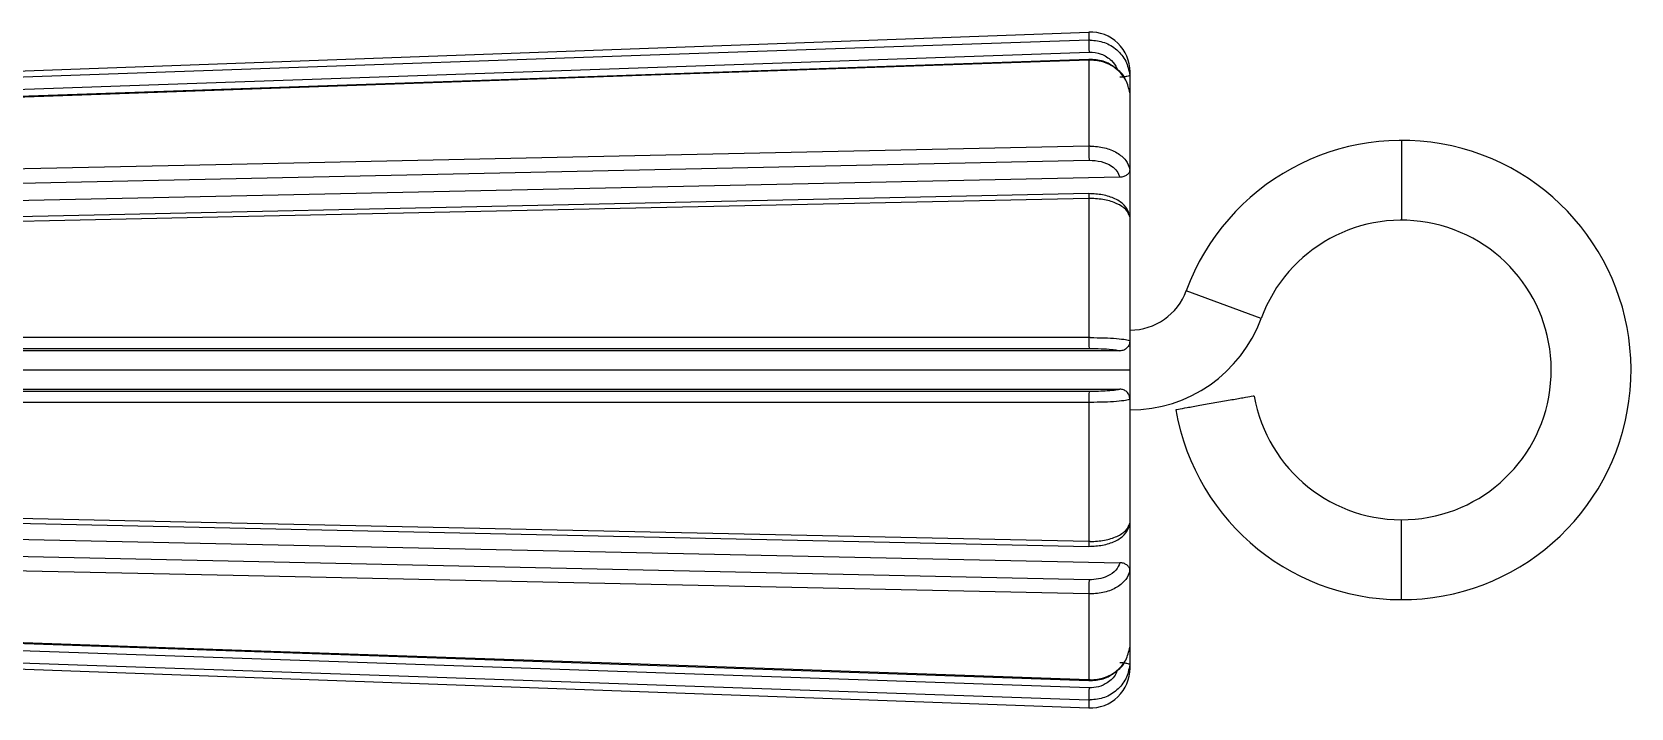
# Model space of a CAD drawing. Header units: inches. Extents: x 0 to 1338, y 51 to 562.
# Drawn here: x 1258.3 to 1338.5, y 375.9 to 409.7 of the extents above; entities that cross this region are included whole.
import ezdxf

# ---------------------------------------------------------------- set-up
doc = ezdxf.new("R2010")
doc.units = ezdxf.units.IN
doc.header["$LTSCALE"] = 0.5

msp = doc.modelspace()

# ---------------------------------------------------------------- linework, layer by layer
at = {"color": 253, "linetype": 'Continuous', "lineweight": 25}
for p, q in [((1205.308, 405.868), (1311.308, 409.723)), ((1311.308, 409.723), (1311.308, 409.322)), ((1311.308, 408.319), (1311.308, 404.013)), ((1313.369, 407.575), (1313.369, 406.674)), ((1326.991, 404.298), (1326.991, 400.298)), ((1312.865, 402.45), (1203.883, 400.12)), ((1313.369, 402.832), (1313.369, 400.473)), ((1311.308, 401.388), (1311.308, 394.421)), ((1313.369, 400.473), (1313.33, 400.641)), ((1319.951, 395.384), (1316.196, 396.764)), ((1312.865, 393.757), (1203.883, 393.757)), ((1313.369, 394.256), (1313.366, 392.798)), ((1313.366, 392.798), (1203.447, 392.798)), ((1313.366, 392.798), (1313.369, 391.34)), ((1203.883, 391.839), (1312.865, 391.839)), ((1311.308, 391.175), (1311.308, 384.209)), ((1203.883, 385.476), (1312.865, 383.147)), ((1313.369, 385.123), (1313.369, 382.764)), ((1326.991, 381.298), (1326.991, 385.298)), ((1311.308, 381.583), (1311.308, 377.277)), ((1205.308, 379.728), (1311.308, 375.873)), ((1313.369, 378.922), (1313.369, 378.021)), ((1311.308, 376.275), (1311.308, 375.873))]:
    msp.add_line(p, q, dxfattribs=at)
at = {"color": 253, "linetype": 'Continuous', "lineweight": 25, "flags": 128}
for points in [[(1311.308, 409.322), (1289.324, 408.558), (1268.349, 407.829), (1248.382, 407.135), (1233.401, 406.614), (1219.043, 406.114), (1205.308, 405.636)], [(1311.308, 408.319), (1289.374, 407.556), (1268.427, 406.826), (1248.464, 406.131), (1226.202, 405.355), (1205.308, 404.625)], [(1311.309, 408.354), (1259.138, 406.541), (1205.309, 404.667)], [(1205.324, 405.033), (1264.684, 407.1), (1311.324, 408.721)], [(1311.309, 408.354), (1311.308, 408.36), (1311.308, 408.349), (1311.308, 408.319)], [(1311.308, 404.013), (1289.324, 403.542), (1268.349, 403.093), (1248.382, 402.666), (1233.401, 402.345), (1219.043, 402.037), (1205.308, 401.743)], [(1205.324, 401.024), (1264.684, 402.302), (1311.324, 403.305)], [(1311.313, 401.631), (1259.141, 400.51), (1205.313, 399.353)], [(1311.308, 401.388), (1289.374, 400.915), (1268.427, 400.463), (1248.464, 400.031), (1226.202, 399.55), (1205.308, 399.097)], [(1311.308, 394.421), (1289.324, 394.423), (1268.349, 394.425), (1248.382, 394.427), (1233.401, 394.429), (1219.043, 394.431), (1205.308, 394.433)], [(1205.324, 393.873), (1264.684, 393.874), (1311.324, 393.875)], [(1311.308, 391.175), (1289.374, 391.173), (1268.427, 391.171), (1248.464, 391.169), (1226.202, 391.166), (1205.308, 391.163)], [(1311.324, 391.721), (1251.964, 391.722), (1205.324, 391.724)], [(1311.308, 384.209), (1289.324, 384.683), (1268.349, 385.135), (1248.382, 385.567), (1233.401, 385.891), (1219.043, 386.201), (1205.308, 386.499)], [(1205.313, 386.243), (1257.485, 385.121), (1311.313, 383.965)], [(1311.324, 382.292), (1251.964, 383.568), (1205.324, 384.572)], [(1311.308, 381.583), (1289.374, 382.053), (1268.427, 382.501), (1248.464, 382.929), (1226.202, 383.405), (1205.308, 383.853)], [(1311.308, 377.277), (1289.324, 378.042), (1268.349, 378.772), (1248.382, 379.468), (1233.401, 379.99), (1219.043, 380.491), (1205.308, 380.971)], [(1205.309, 380.929), (1257.481, 379.113), (1311.309, 377.242)], [(1205.308, 379.96), (1222.897, 379.348), (1241.496, 378.701), (1261.102, 378.019), (1277.215, 377.459), (1293.95, 376.877), (1311.308, 376.275)], [(1311.324, 376.875), (1251.964, 378.939), (1205.324, 380.563)], [(1311.308, 377.277), (1311.308, 377.247), (1311.308, 377.236), (1311.309, 377.242)]]:
    msp.add_lwpolyline(points, dxfattribs=at)
at = {"color": 253, "linetype": 'Continuous', "lineweight": 25}
for centre, radius, start, end in [((1311.38, 407.724), 2, 0, 92.08257), ((1332.177, 409.598), 20.871, 180.75822, 182.40696), ((1325.207, 403.984), 13.899, 179.88031, 182.80192), ((1326.991, 392.798), 11.5, 190, 159.82874), ((1313.631, 401.453), 2.324, 175.62373, 181.62099), ((1326.991, 392.798), 7.5, 190, 159.82874), ((1313.38, 397.798), 3, 270, 339.82873), ((1313.38, 397.798), 7, 270, 339.82873), ((1315.936, 394.288), 4.631, 178.35865, 185.1213), ((1315.936, 391.308), 4.631, 174.8787, 181.64135), ((1313.359, 384.136), 2.052, 177.98161, 184.77306), ((1325.207, 381.612), 13.899, 177.19808, 180.11968), ((1311.38, 377.872), 2, 267.91743, 0), ((1332.177, 375.998), 20.871, 177.59304, 179.24178)]:
    msp.add_arc(centre, radius, start, end, dxfattribs=at)
for points, knots in [([(1311.38, 409.323), (1311.367, 409.323), (1311.342, 409.323), (1311.318, 409.322), (1311.308, 409.322)], [0, 0, 0, 0, 0.560125, 1, 1, 1, 1]), ([(1311.38, 409.323), (1311.623, 409.298), (1312.109, 409.247), (1312.74, 408.856), (1313.213, 408.284), (1313.317, 407.812), (1313.369, 407.575)], [0, 0, 0, 0, 0.247688, 0.496917, 0.747687, 1, 1, 1, 1]), ([(1311.38, 408.32), (1311.367, 408.32), (1311.342, 408.32), (1311.318, 408.319), (1311.308, 408.319)], [0, 0, 0, 0, 0.559998, 1, 1, 1, 1]), ([(1313.127, 407.36), (1313.124, 407.368), (1313.052, 407.595), (1312.674, 407.94), (1312.048, 408.31), (1311.555, 408.339), (1311.31, 408.354)], [0, 0, 0, 0, 0.01257, 0.343543, 0.672615, 1, 1, 1, 1]), ([(1311.324, 408.721), (1311.532, 408.705), (1311.947, 408.671), (1312.426, 408.338), (1312.693, 408.025), (1312.746, 407.839), (1312.756, 407.804)], [0, 0, 0, 0, 0.337015, 0.673972, 0.939462, 1, 1, 1, 1]), ([(1313.369, 406.674), (1313.318, 406.895), (1313.215, 407.338), (1312.745, 407.877), (1312.114, 408.249), (1311.625, 408.296), (1311.38, 408.32)], [0, 0, 0, 0, 0.250271, 0.50036, 0.750269, 1, 1, 1, 1]), ([(1313.369, 407.575), (1313.362, 407.563), (1313.346, 407.538), (1313.23, 407.499), (1313.063, 407.468), (1312.932, 407.46), (1312.865, 407.456)], [0, 0, 0, 0, 0.250578, 0.498971, 0.747356, 1, 1, 1, 1]), ([(1313.38, 377.874), (1313.38, 377.975), (1313.38, 378.161), (1313.38, 379.25), (1313.38, 380.53), (1313.38, 381.798), (1313.38, 382.833), (1313.38, 383.553), (1313.38, 384.504), (1313.38, 385.959), (1313.38, 388.131), (1313.38, 390.488), (1313.38, 392.764), (1313.38, 394.963), (1313.38, 396.999), (1313.38, 398.961), (1313.38, 400.561), (1313.38, 401.603), (1313.38, 402.267), (1313.38, 402.931), (1313.38, 403.919), (1313.38, 405.168), (1313.38, 406.429), (1313.38, 407.491), (1313.38, 407.642), (1313.38, 407.724)], [0, 0, 0, 0, 0.075465, 0.139993, 0.193593, 0.236231, 0.26789, 0.285881, 0.296254, 0.34445, 0.395465, 0.447364, 0.499972, 0.541793, 0.589028, 0.633657, 0.676228, 0.705657, 0.715219, 0.730574, 0.761804, 0.804383, 0.858291, 0.923494, 1, 1, 1, 1]), ([(1311.38, 404.014), (1311.367, 404.014), (1311.342, 404.014), (1311.318, 404.013), (1311.308, 404.013)], [0, 0, 0, 0, 0.560125, 1, 1, 1, 1]), ([(1311.38, 404.014), (1311.623, 403.996), (1312.109, 403.962), (1312.74, 403.697), (1313.213, 403.31), (1313.317, 402.992), (1313.369, 402.832)], [0, 0, 0, 0, 0.247688, 0.4969166, 0.747687, 1, 1, 1, 1]), ([(1311.324, 403.305), (1311.531, 403.293), (1311.945, 403.269), (1312.433, 403.046), (1312.754, 402.762), (1312.828, 402.554), (1312.865, 402.45)], [0, 0, 0, 0, 0.279693, 0.559339, 0.779673, 1, 1, 1, 1]), ([(1313.369, 402.832), (1313.362, 402.784), (1313.346, 402.688), (1313.23, 402.562), (1313.063, 402.471), (1312.932, 402.457), (1312.865, 402.45)], [0, 0, 0, 0, 0.250578, 0.498971, 0.747356, 1, 1, 1, 1]), ([(1313.323, 400.646), (1313.264, 400.784), (1313.147, 401.058), (1312.653, 401.383), (1312.015, 401.597), (1311.546, 401.62), (1311.314, 401.631)], [0, 0, 0, 0, 0.257113, 0.510048, 0.757829, 1, 1, 1, 1]), ([(1311.38, 401.388), (1311.367, 401.388), (1311.342, 401.388), (1311.318, 401.388), (1311.308, 401.388)], [0, 0, 0, 0, 0.559998, 1, 1, 1, 1]), ([(1313.369, 400.473), (1313.318, 400.596), (1313.215, 400.843), (1312.745, 401.143), (1312.114, 401.35), (1311.625, 401.376), (1311.38, 401.388)], [0, 0, 0, 0, 0.250271, 0.50036, 0.750269, 1, 1, 1, 1]), ([(1311.38, 394.421), (1311.367, 394.421), (1311.342, 394.421), (1311.318, 394.421), (1311.308, 394.421)], [0, 0, 0, 0, 0.560125, 1, 1, 1, 1]), ([(1311.38, 394.421), (1311.618, 394.418), (1312.097, 394.412), (1312.727, 394.376), (1313.209, 394.322), (1313.316, 394.278), (1313.369, 394.256)], [0, 0, 0, 0, 0.242672, 0.490231, 0.742675, 1, 1, 1, 1]), ([(1311.324, 393.875), (1311.531, 393.873), (1311.945, 393.868), (1312.433, 393.837), (1312.754, 393.799), (1312.828, 393.771), (1312.865, 393.757)], [0, 0, 0, 0, 0.279693, 0.559339, 0.779673, 1, 1, 1, 1]), ([(1313.369, 394.256), (1313.362, 394.191), (1313.346, 394.06), (1313.23, 393.895), (1313.063, 393.78), (1312.932, 393.764), (1312.865, 393.757)], [0, 0, 0, 0, 0.249677, 0.498921, 0.747331, 1, 1, 1, 1]), ([(1311.38, 391.176), (1311.367, 391.176), (1311.342, 391.175), (1311.318, 391.175), (1311.308, 391.175)], [0, 0, 0, 0, 0.559998, 1, 1, 1, 1]), ([(1312.865, 391.839), (1312.813, 391.822), (1312.708, 391.786), (1312.292, 391.748), (1311.812, 391.725), (1311.487, 391.723), (1311.324, 391.721)], [0, 0, 0, 0, 0.279711, 0.559389, 0.779626, 1, 1, 1, 1]), ([(1313.369, 391.34), (1313.316, 391.318), (1313.209, 391.274), (1312.728, 391.22), (1312.097, 391.184), (1311.618, 391.178), (1311.38, 391.176)], [0, 0, 0, 0, 0.2572379, 0.5096519, 0.7572399, 1, 1, 1, 1]), ([(1313.369, 391.34), (1313.362, 391.406), (1313.35, 391.506), (1313.282, 391.626), (1313.195, 391.726), (1313.057, 391.82), (1312.929, 391.833), (1312.865, 391.839)], [0, 0, 0, 0, 0.251328, 0.384039, 0.516722, 0.757611, 1, 1, 1, 1]), ([(1311.314, 383.965), (1311.546, 383.976), (1312.015, 383.999), (1312.654, 384.214), (1313.147, 384.538), (1313.264, 384.812), (1313.323, 384.95)], [0, 0, 0, 0, 0.242166, 0.490031, 0.742931, 1, 1, 1, 1]), ([(1311.38, 384.208), (1311.623, 384.22), (1312.109, 384.246), (1312.74, 384.451), (1313.213, 384.75), (1313.317, 384.999), (1313.369, 385.123)], [0, 0, 0, 0, 0.247688, 0.496917, 0.747687, 1, 1, 1, 1]), ([(1313.369, 385.123), (1313.361, 385.066), (1313.344, 384.953), (1313.263, 384.837), (1313.193, 384.801), (1313.178, 384.793)], [0, 0, 0, 0, 0.443567, 0.883266, 1, 1, 1, 1]), ([(1311.38, 384.208), (1311.367, 384.208), (1311.342, 384.208), (1311.318, 384.208), (1311.308, 384.209)], [0, 0, 0, 0, 0.5601251, 1, 1, 1, 1]), ([(1312.865, 383.147), (1312.813, 383.014), (1312.708, 382.75), (1312.292, 382.472), (1311.812, 382.311), (1311.487, 382.298), (1311.324, 382.292)], [0, 0, 0, 0, 0.279711, 0.559389, 0.779626, 1, 1, 1, 1]), ([(1313.369, 382.764), (1313.318, 382.606), (1313.215, 382.289), (1312.745, 381.903), (1312.114, 381.635), (1311.625, 381.6), (1311.38, 381.582)], [0, 0, 0, 0, 0.250271, 0.50036, 0.750269, 1, 1, 1, 1]), ([(1313.369, 382.764), (1313.367, 382.79), (1313.364, 382.839), (1313.332, 382.912), (1313.282, 382.979), (1313.194, 383.054), (1313.056, 383.128), (1312.929, 383.14), (1312.865, 383.147)], [0, 0, 0, 0, 0.132889, 0.259984, 0.386995, 0.519642, 0.75908, 1, 1, 1, 1]), ([(1311.38, 381.582), (1311.367, 381.582), (1311.342, 381.582), (1311.318, 381.583), (1311.308, 381.583)], [0, 0, 0, 0, 0.559998, 1, 1, 1, 1]), ([(1311.38, 377.276), (1311.623, 377.299), (1312.109, 377.346), (1312.74, 377.715), (1313.213, 378.254), (1313.317, 378.699), (1313.369, 378.922)], [0, 0, 0, 0, 0.247688, 0.496917, 0.747687, 1, 1, 1, 1]), ([(1311.31, 377.243), (1311.555, 377.257), (1312.048, 377.287), (1312.674, 377.656), (1313.051, 378.001), (1313.124, 378.227), (1313.126, 378.234)], [0, 0, 0, 0, 0.327734, 0.657274, 0.988559, 1, 1, 1, 1]), ([(1312.723, 377.751), (1312.705, 377.691), (1312.625, 377.44), (1312.286, 377.142), (1311.813, 376.902), (1311.487, 376.884), (1311.324, 376.875)], [0, 0, 0, 0, 0.1073548, 0.4539565, 0.726894, 1, 1, 1, 1]), ([(1313.369, 378.021), (1313.318, 377.786), (1313.215, 377.317), (1312.745, 376.745), (1312.114, 376.35), (1311.625, 376.299), (1311.38, 376.273)], [0, 0, 0, 0, 0.250271, 0.50036, 0.750269, 1, 1, 1, 1]), ([(1313.369, 378.021), (1313.361, 378.034), (1313.345, 378.059), (1313.229, 378.097), (1313.063, 378.128), (1312.931, 378.136), (1312.865, 378.14)], [0, 0, 0, 0, 0.250623, 0.499788, 0.749149, 1, 1, 1, 1]), ([(1311.38, 377.276), (1311.367, 377.276), (1311.342, 377.276), (1311.318, 377.277), (1311.308, 377.277)], [0, 0, 0, 0, 0.560125, 1, 1, 1, 1]), ([(1311.308, 376.275), (1311.321, 376.274), (1311.345, 376.273), (1311.37, 376.273), (1311.38, 376.273)], [0, 0, 0, 0, 0.559861, 1, 1, 1, 1])]:
    msp.add_open_spline(points, degree=3, knots=knots, dxfattribs=at)
msp.add_open_spline([(1319.605, 391.496), (1319.575, 391.49), (1319.516, 391.48), (1319.061, 391.4), (1318.409, 391.285), (1317.635, 391.148), (1316.861, 391.012), (1316.21, 390.897), (1315.754, 390.817), (1315.695, 390.806), (1315.666, 390.801)], degree=3, dxfattribs=at)

doc.saveas('drawing.dxf')
